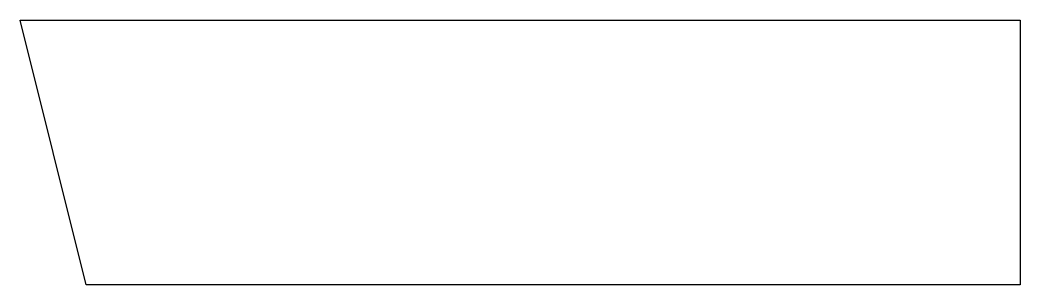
# Model space of a CAD drawing. Header units: millimetres. Extents: x 0 to 2081, y -275 to 275.
import ezdxf

# ---------------------------------------------------------------- set-up
doc = ezdxf.new("R2010")
doc.units = ezdxf.units.MM
doc.header["$LTSCALE"] = 10
doc.layers.add('MEMBERS', color=5, linetype='Continuous')

msp = doc.modelspace()

# ---------------------------------------------------------------- linework, layer by layer
at = {"layer": 'MEMBERS', "color": 3, "linetype": 'Continuous'}
for p, q in [((137.5, -275), (0, 275)), ((0, 275), (2080.7, 275)), ((2080.7, 275), (2080.7, -275)), ((2080.7, -275), (137.5, -275))]:
    msp.add_line(p, q, dxfattribs=at)

doc.saveas('drawing.dxf')
